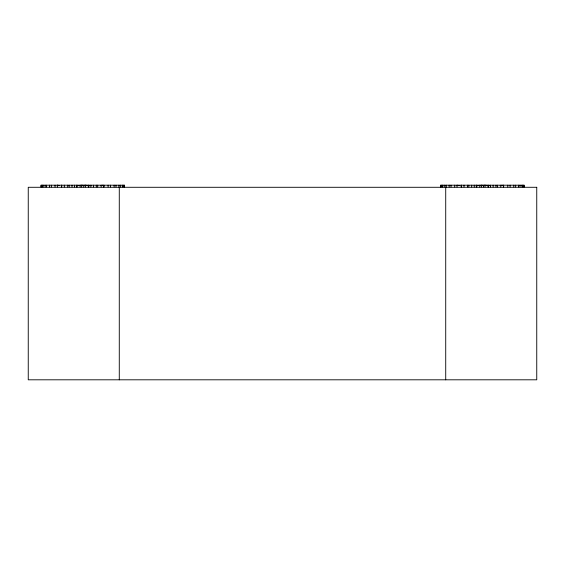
<?xml version="1.0" encoding="UTF-8"?>
<svg xmlns="http://www.w3.org/2000/svg" width="565" height="565" viewBox="0 0 565 565"><rect width="100%" height="100%" fill="white"/><g stroke="black" fill="none" stroke-linecap="round" stroke-linejoin="round"><path stroke-width="0.85" d="M102.625 185.193L100.429 185.603M502.313 185.193L500.11 185.603M77.645 185.603L82.723 185.193M482.411 185.193L477.326 185.603M484.269 185.193L490.533 185.603M84.588 185.193L90.852 185.603M459.352 185.603L457.021 185.193L457.029 186.937M59.664 185.603L57.333 185.193M524.179 186.937L524.179 185.193L440.636 185.193L440.636 186.937M523.889 185.193L523.889 186.937M522.865 185.193L522.865 186.937M522.004 185.193L522.004 186.937M519.998 185.193L519.998 186.937M518.592 185.193L518.592 186.937M515.69 185.193L515.69 186.937M513.797 185.193L513.797 186.937M510.096 185.193L510.096 186.937M507.794 185.193L507.794 186.937M503.62 185.193L503.62 186.937M503.443 185.193L503.443 186.937M500.809 185.193L500.809 186.937M497.384 185.193L497.384 186.937M495.978 185.193L495.978 186.937M493.125 185.193L493.125 186.937M490.575 185.193L490.575 186.937M488.527 185.193L488.527 186.937M487.991 185.193L487.991 186.937M485.024 185.193L485.024 186.937M483.456 185.193L483.456 186.937M481.366 185.193L481.366 186.937M479.791 185.193L479.791 186.937M476.825 185.193L476.825 186.937M476.295 185.193L476.295 186.937M474.24 185.193L474.24 186.937M471.697 185.193L471.697 186.937M468.844 185.193L468.844 186.937M467.432 185.193L467.432 186.937M464.006 185.193L464.006 186.937M461.379 185.193L461.379 186.937M461.202 185.193L461.202 186.937M454.726 185.193L454.726 186.937M451.025 185.193L451.025 186.937M449.133 185.193L449.133 186.937M446.223 185.193L446.223 186.937M445.721 187.29L445.721 379.807M444.817 185.193L444.817 186.937M442.819 185.193L442.819 186.937M441.95 185.193L441.95 186.937M440.933 185.193L440.933 186.937M124.498 186.937L124.498 185.193L40.955 185.193L40.955 186.937M124.201 185.193L124.201 186.937M123.184 185.193L123.184 186.937M122.315 185.193L122.315 186.937M120.317 185.193L120.317 186.937M119.279 187.29L119.279 379.807M118.911 185.193L118.911 186.937M116.002 185.193L116.002 186.937M114.109 185.193L114.109 186.937M110.408 185.193L110.408 186.937M108.106 185.193L108.106 186.937M103.932 185.193L103.932 186.937M103.755 185.193L103.755 186.937M101.128 185.193L101.128 186.937M97.703 185.193L97.703 186.937M96.29 185.193L96.29 186.937M93.437 185.193L93.437 186.937M90.894 185.193L90.894 186.937M88.839 185.193L88.839 186.937M88.31 185.193L88.31 186.937M85.343 185.193L85.343 186.937M83.768 185.193L83.768 186.937M81.678 185.193L81.678 186.937M80.11 185.193L80.11 186.937M77.144 185.193L77.144 186.937M76.607 185.193L76.607 186.937M74.559 185.193L74.559 186.937M72.009 185.193L72.009 186.937M69.156 185.193L69.156 186.937M67.751 185.193L67.751 186.937M64.325 185.193L64.325 186.937M61.691 185.193L61.691 186.937M61.514 185.193L61.514 186.937M57.34 185.193L57.34 186.937M55.038 185.193L55.038 186.937M51.337 185.193L51.337 186.937M49.445 185.193L49.445 186.937M46.542 185.193L46.542 186.937M45.136 185.193L45.136 186.937M43.131 185.193L43.131 186.937M42.269 185.193L42.269 186.937M41.245 185.193L41.245 186.937M536.75 187.29L28.25 187.29L28.25 379.807L536.75 379.807L536.75 187.29"/></g></svg>
